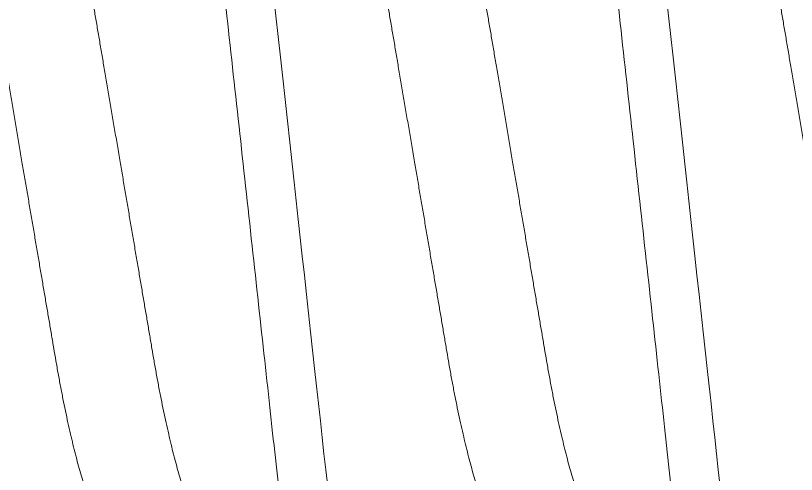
# Model space of a CAD drawing. Extents: x -82 to 113, y -82 to 93.
# Drawn here: x 25.7283 to 25.8526, y 71.1959 to 71.2689 of the extents above; entities that cross this region are included whole.
import ezdxf

# ---------------------------------------------------------------- set-up
doc = ezdxf.new("R2010")
doc.units = 0
doc.header["$MEASUREMENT"] = 0
doc.layers.get('0').update_dxf_attribs({"linetype": 'CONTINUOUS'})
doc.layers.add('Ballons', color=7, linetype='CONTINUOUS')

# ---------------------------------------------------------------- blocks, each defined once
blk = doc.blocks.new('erfdfasdf')
at = {"color": 7, "linetype": 'Continuous', "lineweight": 15, "flags": 128}
for points in [[(556.4128826627981, 29.93620052883002), (556.4131935781223, 29.93346711838761), (556.4134731196971, 29.93092816746629), (556.4137580857051, 29.92832926830999), (556.4140498780692, 29.92566815768387), (556.4143481760883, 29.92294760507268), (556.4146526682238, 29.92017066630161), (556.4149629787971, 29.91734065146618), (556.4152787138037, 29.91446112264149), (556.4155994700762, 29.91153587555645), (556.4159247894702, 29.90856894417519), (556.4162542138406, 29.90556456633627), (556.4165872667171, 29.9025271665722), (556.4169234258148, 29.89946135152801), (556.4172427710017, 29.89654896685562), (556.4175639670932, 29.89361962796566), (556.4178865651076, 29.89067750225691), (556.4182101069, 29.88772681725966), (556.4185341159999, 29.88477184288259), (556.4189089791626, 29.88135314445453), (556.4192831092936, 29.87794108797937), (556.4196557825244, 29.87454227217259), (556.4200262933123, 29.87116321099292), (556.4203939361142, 29.86781029155025), (556.4207580328762, 29.86448973544972), (556.4211179238696, 29.8612075592767), (556.4214435822906, 29.85823755374446)], [(556.4753576666245, 29.93620052883002), (556.4756685819488, 29.93346711838761), (556.4759481235235, 29.93092816746629), (556.4762330895315, 29.92832926830999), (556.4765248727329, 29.92566815768387), (556.4768231799147, 29.92294760507268), (556.4771276628874, 29.92017066630161), (556.4774379734606, 29.91734065146618), (556.4777537084672, 29.91446112264149), (556.4780744647398, 29.91153587555645), (556.4783997841337, 29.90856894417519), (556.4787292085041, 29.90556456633627), (556.4790622613807, 29.9025271665722), (556.4793984296413, 29.89946135152801), (556.4797177748281, 29.89654896685562), (556.4800389709196, 29.89361962796566), (556.480361559771, 29.89067750225691), (556.4806851015635, 29.88772681725966), (556.4810091198265, 29.88477184288259), (556.481383973826, 29.88135314445453), (556.48175811312, 29.87794108797937), (556.4821307863508, 29.87454227217259), (556.4825012971387, 29.87116321099292), (556.4828689307777, 29.86781029155025), (556.4832330275397, 29.86448973544972), (556.483592927696, 29.8612075592767), (556.4839185769541, 29.85823755374446)]]:
    blk.add_lwpolyline(points, dxfattribs=at)
at = {"color": 7, "linetype": 'Continuous', "lineweight": 15}
for points, knots in [([(556.410724743822, 29.97973384288259), (556.4118519300131, 29.97973384285379), (556.4131658446339, 29.97742268467498), (556.4159185857743, 29.96779613229141), (556.4173497346543, 29.96049075044364), (556.4193328614484, 29.94717408655153), (556.4199668632515, 29.94235861514118), (556.4211513865666, 29.93231509711453), (556.4217025368466, 29.92709737029892), (556.4235576769546, 29.9101784925143), (556.4249484833317, 29.89749433835464), (556.4277385042957, 29.87204934716357), (556.4291293106717, 29.85936519301445), (556.4309844507768, 29.84244631525604), (556.4315356010557, 29.83722858845035), (556.432720124373, 29.82718507043436), (556.4333541261768, 29.82236959903159), (556.4353372529731, 29.80905293516864), (556.4367684018534, 29.80174755334917), (556.4395211429924, 29.79212100102793), (556.4408350576115, 29.78980984288259), (556.4419622438002, 29.78980984288259)], [0, 0, 0, 0, 0.125, 0.125, 0.25, 0.25, 0.3125, 0.3125, 0.375, 0.375, 0.4999999999999999, 0.4999999999999999, 0.625, 0.625, 0.6875, 0.6875, 0.75, 0.75, 0.875, 0.875, 1, 1, 1, 1]), ([(556.4731997438562, 29.97973384288259), (556.4743269300494, 29.97973384280877), (556.4756408446713, 29.97742268458374), (556.4783935858101, 29.96779613212711), (556.4798247346877, 29.96049075025321), (556.4818078614769, 29.94717408634376), (556.482441863278, 29.94235861493108), (556.4836263865894, 29.93231509690569), (556.4841775368699, 29.92709737008647), (556.4860326769783, 29.91017849229763), (556.4874234833546, 29.89749433814558), (556.4902135043151, 29.87204934698667), (556.4916043106884, 29.85936519286164), (556.4934594507895, 29.84244631513997), (556.4940106010671, 29.83722858834619), (556.4951951243839, 29.82718507034809), (556.4958291261875, 29.82236959895485), (556.4978122529819, 29.80905293512012), (556.4992434018606, 29.80174755331874), (556.5019961429957, 29.79212100102185), (556.5033100576129, 29.78980984288259), (556.5044372438001, 29.78980984288259)], [0, 0, 0, 0, 0.125, 0.125, 0.25, 0.25, 0.3125, 0.3125, 0.375, 0.375, 0.4999999999999999, 0.4999999999999999, 0.6249999999999998, 0.6249999999999998, 0.6874999999999998, 0.6874999999999998, 0.7499999999999998, 0.7499999999999998, 0.8749999999999999, 0.8749999999999999, 1, 1, 1, 1]), ([(556.3833919337925, 29.94591825912747), (556.3835111570594, 29.94590911194656), (556.3837508304507, 29.94589072345639), (556.3841217230803, 29.94574106686328), (556.384502562151, 29.94549923861396), (556.3848934155042, 29.94515443627827), (556.3852932792565, 29.94470753693832), (556.3856935249216, 29.94416742007294), (556.3860928588532, 29.94354051336243), (556.3864900346731, 29.94283328352017), (556.3868920683708, 29.94203385936452), (556.3872980245641, 29.94114310825026), (556.387707037189, 29.94016234186368), (556.3881181193653, 29.93909329241184), (556.3885303287366, 29.93793813572377), (556.3889427081756, 29.936699461836), (556.3893542694553, 29.9353802306933), (556.3897616178721, 29.93399208119543), (556.3901638894382, 29.93254023699341), (556.3905602133627, 29.93103003435637), (556.3909521831438, 29.92945675246359), (556.3913491711872, 29.92778155959702), (556.3917499346758, 29.92600349690185), (556.392153010398, 29.92412249646575), (556.3925473324206, 29.92218984370077), (556.3929321044534, 29.92021158251767), (556.3933065826213, 29.91819379850366), (556.3936638004833, 29.91617863346871), (556.3940055800886, 29.91416175304742), (556.3943506688211, 29.91213789028816), (556.3947046640114, 29.91005840725791), (556.3950678896474, 29.90792552034826), (556.3954395699998, 29.90574280619999), (556.3958190888828, 29.90351420785013), (556.3962056796444, 29.90124396922069), (556.3965985782901, 29.89893664788239), (556.396996992691, 29.89659707075474), (556.3973976127407, 29.89424444345183), (556.3977995019461, 29.89188440530787), (556.3982016973051, 29.88952250576253), (556.398605725933, 29.8871498661516), (556.3990214657584, 29.88470853477423), (556.3994479519017, 29.88220400490649), (556.3998840684558, 29.87964295576801), (556.4003178857085, 29.87709541314874), (556.4007482783779, 29.87456798596876), (556.4011741458669, 29.8720671073228), (556.4015864918276, 29.86964560064575), (556.4019847090526, 29.86730718787437), (556.4023682997205, 29.86505451821029), (556.4027444959452, 29.86284537754793), (556.4031125950232, 29.86068387865075), (556.4034854888183, 29.85849330208438), (556.4038623353069, 29.85628379708048), (556.4042393706329, 29.85405649909034), (556.4046183166148, 29.85188154003973), (556.4050101321512, 29.84974944680711), (556.4054129964577, 29.84765964861332), (556.4058267024319, 29.84561932332223), (556.4062501495104, 29.84363548586658), (556.4066751793692, 29.84174718345727), (556.4071003294813, 29.83995678415843), (556.4075242012814, 29.83826576238693), (556.4079530248509, 29.83664909171947), (556.4083856754141, 29.83511177616163), (556.4088210603659, 29.83365849450808), (556.4092497021255, 29.83231951117761), (556.4096704459289, 29.83109256980243), (556.4100823009117, 29.82997450259089), (556.4104925679595, 29.82894393343686), (556.4109004194408, 29.82800097246908), (556.4113201364285, 29.82712159977047), (556.4116695421085, 29.82644863306932), (556.4118820420866, 29.82610418876544), (556.4119474703325, 29.82599813517048)], [0, 0, 0, 0, 0.01373319944496844, 0.02760771929589334, 0.04161421353782197, 0.05574270405909031, 0.06998258637875944, 0.08432267654489047, 0.09792471862434012, 0.1115952247172707, 0.1253236578157736, 0.1390991516458693, 0.1529106680122007, 0.1667469055004768, 0.1805965015233519, 0.1944479779131166, 0.2082898744230006, 0.2221107705108274, 0.2356535067991102, 0.2491545186144786, 0.2626034411273138, 0.2759901611049981, 0.2903650828773998, 0.3046441361500405, 0.3188159629160834, 0.3328697212933411, 0.3467951993361646, 0.3605828101758367, 0.3734962916220709, 0.3865174466372132, 0.39966009603647, 0.4129161295944836, 0.4262769807004715, 0.4397335754885812, 0.4532763874017592, 0.4668955106492486, 0.4805806527743107, 0.4943211727806971, 0.507859721278912, 0.5214306365980929, 0.5350232242703383, 0.5486266835912613, 0.5633164390966576, 0.5779925181427444, 0.5926413266296673, 0.6072494239231792, 0.6218035971820063, 0.6362909655622733, 0.6498781404095856, 0.6633846384663225, 0.676800721681028, 0.6901170604992805, 0.7033247857229883, 0.7179268537098444, 0.7323729338492955, 0.7468379484690367, 0.7614582672669751, 0.7762229008122505, 0.7911201025164715, 0.8061372843471544, 0.8212613077884193, 0.8357201792599145, 0.8502506229839994, 0.8648399054193314, 0.8794749073419619, 0.8941422986859234, 0.9088284797192154, 0.9226805551010793, 0.9365257455299695, 0.9503526166484637, 0.9641498309552474, 0.9779062018844699, 0.9931973712725988, 1, 1, 1, 1]), ([(556.445866928456, 29.94591825912747), (556.4459861556378, 29.94590911195579), (556.4462258368326, 29.94589072348932), (556.4465967254566, 29.94574106684504), (556.4469775690867, 29.94549923872861), (556.4473684077793, 29.94515443616123), (556.4477682715527, 29.94470753674185), (556.448168531853, 29.94416742031695), (556.4485678607792, 29.94354051326798), (556.4489650429414, 29.94283328393111), (556.4493670558332, 29.94203385857247), (556.4497730353495, 29.94114310909052), (556.4501820286378, 29.94016234144766), (556.4505931112229, 29.93909329192338), (556.4510053383755, 29.93793813672976), (556.4514176996984, 29.9366994612993), (556.4518292622344, 29.93538023020836), (556.4522366237004, 29.93399208169734), (556.4526388953942, 29.93254023754426), (556.4530352061429, 29.93103003382477), (556.4534271747101, 29.92945675175516), (556.4538241809632, 29.92778156100392), (556.4542249260784, 29.92600349615407), (556.4546280031622, 29.92412249585441), (556.4550223383096, 29.92218984434063), (556.4554071104127, 29.92021158316976), (556.4557815755356, 29.91819379789142), (556.4561387915813, 29.91617863261612), (556.4564805898923, 29.91416175463075), (556.4568256601985, 29.91213788944848), (556.4571796568644, 29.9100584065535), (556.4575428955242, 29.90792552108095), (556.4579145762414, 29.90574280703628), (556.4582940803152, 29.90351420688439), (556.4586806760226, 29.90124396949145), (556.4590735694863, 29.89893664682679), (556.4594720000727, 29.89659707183337), (556.4598726145833, 29.89424444312263), (556.46027450997, 29.89188440652896), (556.4606766858227, 29.88952250368965), (556.4610807328341, 29.88714986719085), (556.4614964720906, 29.88470853572121), (556.4619229405259, 29.8822040028419), (556.4623590761781, 29.87964295694689), (556.4627928886937, 29.87709541300372), (556.4632232816058, 29.87456798587485), (556.463649152823, 29.87206710832376), (556.4640614836173, 29.86964559969111), (556.4644597042545, 29.86730718796558), (556.4648432950846, 29.86505451830861), (556.4652194873831, 29.86284537662736), (556.4655876022015, 29.86068387957861), (556.4659604908687, 29.85849330183784), (556.4663373427221, 29.85628379795657), (556.4667143617836, 29.85405649824047), (556.4670933130357, 29.85188154026518), (556.4674851234231, 29.84974944598693), (556.4678880035073, 29.84765964939618), (556.4683017056473, 29.84561932324031), (556.4687251524325, 29.84363548576799), (556.469150187307, 29.84174718428606), (556.469575318111, 29.83995678278337), (556.4699992080989, 29.83826576306437), (556.4704280315242, 29.83664909231212), (556.4708606642781, 29.83511177498417), (556.4712960672304, 29.8336584951002), (556.4717247082995, 29.83231951162934), (556.4721454377669, 29.83109256932962), (556.472557296168, 29.82997450260902), (556.4729675631577, 29.82894393360287), (556.4733754114691, 29.82800097159435), (556.4737951420561, 29.82712160209437), (556.4741445017473, 29.82644872251374), (556.4743569423504, 29.8261043534292), (556.4744223183897, 29.82599837798717)], [0, 0, 0, 0, 0.01373327695111229, 0.02760786740764848, 0.04161443292678875, 0.05574298728917851, 0.0699829420737406, 0.08432311350393612, 0.09792522480239343, 0.1115958004627361, 0.1253242948935829, 0.1390998674095695, 0.1529114454351066, 0.16674775333418, 0.1805974285055404, 0.194448966711839, 0.2082909336613184, 0.2221119087184094, 0.2356547139239005, 0.2491557858935726, 0.26260477684621, 0.2759915733631801, 0.290366559960227, 0.3046456858970965, 0.3188175928862957, 0.3328714227812862, 0.3467969638562066, 0.3605846448592215, 0.3734981995986709, 0.3865194131716236, 0.3996621294520991, 0.4129182384488767, 0.426279157546483, 0.4397358125987885, 0.4532786934295597, 0.4668978859829805, 0.4805831062299242, 0.4943236961600143, 0.5078623135541264, 0.521433289301321, 0.5350259548027534, 0.548629483349896, 0.563319304938935, 0.5779954673256015, 0.5926443503583889, 0.6072525219905913, 0.6218067693136968, 0.6362942029681125, 0.6498814469587749, 0.6633880137483085, 0.6768041652357015, 0.6901205798700891, 0.7033283723061778, 0.7179305146010423, 0.7323766606405879, 0.7468417488708909, 0.7614621420697135, 0.7762268586999211, 0.7911241362140471, 0.8061413944651982, 0.8212654948706343, 0.8357244315022305, 0.8502549576671365, 0.8648443143454129, 0.8794793821325263, 0.8941468567634269, 0.9088331125327673, 0.9226852497336249, 0.9365305106188728, 0.9503574521005002, 0.9641547366194974, 0.9779111861152772, 0.9932024333181609, 1, 1, 1, 1]), ([(556.5083419231196, 29.94591825912747), (556.5084611503012, 29.94590911195578), (556.5087008314953, 29.94589072348928), (556.5090717201233, 29.94574106684519), (556.5094525637381, 29.94549923872804), (556.5098434024884, 29.94515443616341), (556.5102432660443, 29.94470753673363), (556.510643527149, 29.94416742034718), (556.511042853294, 29.9435405130339), (556.5114400462504, 29.94283328388416), (556.511842073115, 29.94203385918022), (556.5122480396892, 29.94114310916114), (556.5126570168429, 29.9401623405164), (556.5130681230773, 29.93909329303599), (556.5134803248629, 29.9379381355321), (556.5138927107221, 29.93669946247711), (556.5143042536721, 29.93538022963975), (556.5147116154568, 29.93399208107458), (556.5151139049706, 29.93254023879226), (556.5155101979313, 29.93103003319231), (556.5159021665564, 29.92945675107561), (556.5162991905945, 29.92778156239439), (556.5166999177795, 29.92600349544358), (556.5171029948972, 29.92412249511298), (556.5174973479005, 29.9221898458209), (556.5178821023928, 29.92021158244874), (556.5182565666806, 29.91819379705177), (556.5186138027597, 29.91617863435098), (556.5189555765604, 29.91416175277669), (556.5193006716163, 29.91213789130599), (556.5196546467654, 29.91005840546758), (556.5200178926502, 29.90792552143929), (556.5203895659672, 29.9057428058198), (556.5207690928037, 29.90351420917526), (556.521155658467, 29.90124396610505), (556.521548596503, 29.8989366510488), (556.5219469856678, 29.89659706936506), (556.5223476137314, 29.89424444386315), (556.5227494961007, 29.89188440406483), (556.5231517111413, 29.88952250784134), (556.5235557213374, 29.88714986511066), (556.5239714617489, 29.88470853382824), (556.524397965579, 29.88220400696878), (556.5248340631017, 29.87964295459725), (556.5252678848481, 29.87709541326378), (556.5256982781785, 29.874567986174), (556.5261241385858, 29.87206710590882), (556.5265365117434, 29.86964560404432), (556.5269346828949, 29.86730718355276), (556.5273183229195, 29.86505452245196), (556.527694473589, 29.86284537442736), (556.5280625986136, 29.86068387985854), (556.5284354870151, 29.85849330201236), (556.5288123286812, 29.85628379602677), (556.5291893897378, 29.85405650173908), (556.5295682914027, 29.85188153663204), (556.5299601514771, 29.84974944944249), (556.5303629894391, 29.84765964753758), (556.5307767021421, 29.84561932348253), (556.5312001487807, 29.84363548594798), (556.5316251736261, 29.84174718261772), (556.5320503437425, 29.83995678558986), (556.5324741945772, 29.83826576149224), (556.5329030286052, 29.83664909258006), (556.533335657661, 29.83511177486098), (556.5337710645973, 29.83365849532467), (556.5341996938247, 29.83231951033536), (556.5346204650203, 29.83109257147386), (556.535032276875, 29.82997450060677), (556.5354425829346, 29.82894393455754), (556.5358504284638, 29.82800097218267), (556.5362701301335, 29.8271216013721), (556.536619497096, 29.82644872255441), (556.5368319371752, 29.82610435343877), (556.5368973130533, 29.82599837798717)], [0, 0, 0, 0, 0.01373327695397501, 0.02760786741340338, 0.04161443293546335, 0.05574298730079823, 0.06998294208832867, 0.08432311352151342, 0.0979252248228061, 0.1115958089489047, 0.1253243119124643, 0.1390998758471124, 0.1529114452499271, 0.1667477618062371, 0.1805974283107764, 0.1944489751917746, 0.2082909334834861, 0.2221119085434582, 0.2356547223516744, 0.2491557857737789, 0.2626047767292198, 0.2759915816651983, 0.2903665599379768, 0.3046456858778228, 0.3188176009747491, 0.332871422898253, 0.3467969639760763, 0.3605846526621819, 0.3734981998261209, 0.386519421106927, 0.3996621295423931, 0.412918238541934, 0.4262791576423254, 0.4397358209120855, 0.4532786934309878, 0.4668979027940729, 0.4805831060840817, 0.494323696017036, 0.5078623134139701, 0.5214333064293726, 0.5350259546172466, 0.5486294831672249, 0.5633193221006946, 0.5779954671787194, 0.5926443502145604, 0.607252521849808, 0.6218067691759473, 0.6362942197338991, 0.6498814469949592, 0.6633880303327462, 0.6768041654882504, 0.6901205801254138, 0.7033283725642557, 0.717930514862164, 0.7323766761331256, 0.7468417490981836, 0.7614621578960769, 0.7762268586302407, 0.791124136147472, 0.8061413944017535, 0.8212654948103422, 0.8357244482835298, 0.8502549574570452, 0.8648443141383626, 0.8794793819285267, 0.8941468565624847, 0.9088331123348866, 0.9226852668836201, 0.9365305104428039, 0.9503574692143442, 0.9641547537362175, 0.9779111861106726, 0.993202433316744, 1, 1, 1, 1]), ([(556.4329294258762, 29.94355757231182), (556.4329359729126, 29.943547323622), (556.4330736442473, 29.9433318137761), (556.433346573365, 29.94282692138715), (556.4337482318995, 29.94203557281389), (556.4341543072132, 29.94114264780972), (556.434563273424, 29.94016246533965), (556.4349743680816, 29.93909325921394), (556.435386573725, 29.93793814459614), (556.4357989554893, 29.93669945956541), (556.4362105112889, 29.93538023063406), (556.4366178794803, 29.93399208228988), (556.437020131136, 29.93254023627243), (556.4374164615447, 29.93103003458199), (556.4378084248735, 29.92945675163407), (556.4382054328979, 29.92778156107173), (556.4386061761857, 29.92600349600247), (556.439009258642, 29.92412249673853), (556.4394035740756, 29.92218984278147), (556.4397883657728, 29.92021158406317), (556.4401628257856, 29.91819379775697), (556.4405200431847, 29.91617863264953), (556.4408618411541, 29.91416175462172), (556.4412069115583, 29.91213788945191), (556.4415609081686, 29.91005840654887), (556.4419241469532, 29.90792552109617), (556.4422958272227, 29.90574280697943), (556.4426753329785, 29.90351420709858), (556.443061922431, 29.90124396821506), (556.4434548396525, 29.89893664986804), (556.4438532344418, 29.89659706956604), (556.4442538606497, 29.89424444376674), (556.4446557447011, 29.89188440424953), (556.445057954933, 29.88952250669316), (556.4454619830697, 29.8871498670094), (556.4458777095903, 29.88470853388401), (556.4463041947146, 29.88220400384968), (556.4467403298179, 29.87964295784762), (556.4471741274001, 29.87709541191271), (556.4476045267057, 29.87456798635075), (556.4480303870246, 29.87206710605006), (556.4484427547357, 29.86964560285049), (556.4488409467095, 29.86730718561981), (556.4492245634423, 29.86505452044666), (556.4496007336054, 29.86284537540118), (556.4499688574002, 29.8606838805814), (556.4503417310175, 29.85849330109722), (556.4507185782276, 29.85628379629808), (556.4510956329236, 29.85405650078949), (556.4514745546041, 29.85188153824219), (556.4518663946374, 29.84974944850912), (556.4522692387841, 29.84765964776894), (556.4526829468192, 29.84561932275064), (556.4531064063233, 29.84363548643798), (556.4535314382682, 29.84174718423664), (556.4539565684807, 29.83995678267991), (556.4543804636227, 29.83826576386436), (556.4548092665625, 29.8366490908417), (556.4552419225556, 29.83511177666172), (556.4556773061751, 29.83365849308375), (556.4561059477339, 29.83231951625489), (556.4565266935452, 29.83109255208043), (556.4569385408768, 29.82997456854481), (556.4573488369304, 29.82894368655517), (556.4577566341488, 29.82800189210825), (556.4581765459793, 29.82711801735428), (556.4586071085103, 29.82630579028762), (556.459046643326, 29.82557943381251), (556.4594783703845, 29.82496843478923), (556.4599012788001, 29.82447256674988), (556.460314368797, 29.82409003759884), (556.4607165077432, 29.8238218436118), (556.4611077227398, 29.82365594284553), (556.461360149901, 29.82363556225641), (556.4614856862847, 29.82362542663771)], [0, 0, 0, 0, 0.0006825633484305836, 0.01435296847246612, 0.02808129164448669, 0.04185669231436206, 0.05566809804463004, 0.06950423333993673, 0.08335372707117772, 0.09720510115542003, 0.1110468954305377, 0.1248676980751345, 0.1384103257386132, 0.1519112378369531, 0.1653600610174858, 0.1787466905382079, 0.1931214978116338, 0.2074004456207151, 0.2215721677151621, 0.2356258302673664, 0.2495511976253631, 0.2633387066312171, 0.2762521002779669, 0.2892731514152087, 0.3024157037442635, 0.3156716473750806, 0.329032399799252, 0.3424888869838454, 0.356031598871264, 0.369650629932579, 0.3833356625009527, 0.3970760810213288, 0.4106145295252732, 0.4241853532438031, 0.4377778405226508, 0.4513811906989901, 0.4660708377074242, 0.4807468170133926, 0.4953955086797465, 0.510003498079415, 0.5245575638426759, 0.5390448336710328, 0.5526318997987171, 0.5661383063704242, 0.579554282328037, 0.5928705308441694, 0.6060781505930681, 0.6206801107306127, 0.6351260917870595, 0.6495909919356255, 0.6642112105472788, 0.6789757270931777, 0.693872818768261, 0.7088898978970746, 0.7240138096339208, 0.7384725658946447, 0.7530029107956205, 0.7675920769147249, 0.7822269707447972, 0.7968942537569759, 0.8115803263197063, 0.8254322993916238, 0.8392773875614191, 0.8531041651994365, 0.8669012776014718, 0.8806575469276107, 0.8959485948785485, 0.9111602276938515, 0.9262780349527604, 0.9412882354517531, 0.9561776313648779, 0.9709337360874977, 0.9855448453153358, 1, 1, 1, 1]), ([(556.4954045030057, 29.94355744403131), (556.4954110257062, 29.94354723783477), (556.4955487340037, 29.94333176297774), (556.4958215333137, 29.94282692041449), (556.4962232513968, 29.94203557373442), (556.496629291547, 29.94114264684842), (556.4970382853737, 29.94016246631529), (556.4974493579962, 29.93909325863315), (556.4978615704981, 29.93793814476408), (556.4982739466393, 29.93669945897582), (556.4986855183962, 29.93538023123106), (556.4990928823505, 29.93399208220121), (556.4994951354876, 29.93254023632773), (556.4998914642196, 29.93103003444885), (556.500283432677, 29.92945675243692), (556.5006804211594, 29.92778155961281), (556.5010811842004, 29.92600349686476), (556.5014842612513, 29.92412249659578), (556.5018785785427, 29.92218984286037), (556.5022633682568, 29.9202115838908), (556.5026378342144, 29.91819379873101), (556.5029950302281, 29.91617863088141), (556.5033368530449, 29.91416175648426), (556.503681898618, 29.91213788759308), (556.5040359167381, 29.91005840763147), (556.5043991484089, 29.9079255207527), (556.5047708356348, 29.90574280813915), (556.5051503203086, 29.90351420502184), (556.5055369335515, 29.90124397032519), (556.5059298299553, 29.89893664868683), (556.506328230382, 29.89659706976878), (556.5067288546853, 29.89424444366379), (556.5071307405989, 29.89188440445828), (556.5075329453505, 29.88952250545486), (556.5079369939397, 29.88714986924509), (556.5083526971067, 29.88470853162796), (556.5087792022761, 29.88220400500517), (556.5092153349874, 29.87964295859067), (556.5096491215612, 29.87709541130347), (556.5100795136251, 29.87456798408152), (556.5105054138934, 29.87206711029132), (556.5109177372974, 29.86964559944684), (556.5113159596867, 29.86730718801302), (556.5116995505884, 29.86505451835482), (556.5120757409187, 29.86284537639795), (556.5124438633055, 29.86068388129819), (556.5128167221867, 29.85849330018388), (556.5131935749276, 29.85628379656899), (556.5135706232629, 29.85405649983966), (556.5139495649728, 29.85188153985361), (556.5143413849103, 29.84974944757086), (556.5147442354495, 29.84765964801888), (556.5151579380297, 29.84561932194848), (556.5155814133723, 29.84363548719328), (556.5160064415518, 29.84174718416359), (556.5164315713869, 29.83995678258918), (556.5168554716303, 29.83826576463648), (556.5172842540829, 29.83664908947051), (556.5177169333745, 29.83511177796879), (556.5181522974251, 29.83365849245353), (556.518580940343, 29.83231951582451), (556.5190016994301, 29.8310925525067), (556.5194135468179, 29.82997456892532), (556.5198238296696, 29.82894368619424), (556.5202316258703, 29.82800189175381), (556.5206515554219, 29.82711801802125), (556.521082101285, 29.82630578999339), (556.5215216309055, 29.82557943332465), (556.5219533958384, 29.82496843562136), (556.5223762655019, 29.82447256633631), (556.5227893656055, 29.82409003767101), (556.5231915018429, 29.82382184359283), (556.523582717542, 29.82365594285019), (556.5238351446105, 29.82363556225796), (556.5239606809483, 29.82362542663771)], [0, 0, 0, 0, 0.0006797099675571348, 0.01435014577119727, 0.02807851678106216, 0.0418539483096815, 0.05566540221161993, 0.06950156846961689, 0.08335110185587878, 0.097202515600526, 0.1110443581693762, 0.1248652003868432, 0.1384078668266984, 0.1519088175819714, 0.1653576792702917, 0.1787443387047805, 0.1931191954647144, 0.2073981841584651, 0.221569946830564, 0.2356236496223824, 0.2495490568526477, 0.2633365976560892, 0.276250035855872, 0.2892711165712045, 0.3024137143789788, 0.3156696959653149, 0.3290304866451025, 0.3424870041450506, 0.3560297631238908, 0.3696488247771103, 0.3833338965296061, 0.3970743543926899, 0.4106128416610447, 0.4241837042366844, 0.4377762390928788, 0.4513796195487375, 0.4660693172884785, 0.4807453386159298, 0.49539406359975, 0.5100020948262272, 0.5245562193083897, 0.5390435137175472, 0.5526306271150804, 0.5661370640869096, 0.5795530866256204, 0.5928693732699418, 0.6060770229122051, 0.6206790248592948, 0.6351250472786746, 0.6495899964784914, 0.6642102491541217, 0.6789748079750109, 0.6938719423046845, 0.7088890726452719, 0.7240130276861585, 0.7384718253463944, 0.7530022118518608, 0.7675914111826819, 0.7822263555278144, 0.7968936718903276, 0.8115797865034409, 0.8254318079099828, 0.8392769357221846, 0.853103744306842, 0.8669008962139155, 0.8806572134902556, 0.8959482967256871, 0.9111599730962009, 0.9262778402784728, 0.9412880673433521, 0.956177505889032, 0.9709336528625567, 0.9855448039261365, 1, 1, 1, 1])]:
    blk.add_open_spline(points, degree=3, knots=knots, dxfattribs=at)

msp = doc.modelspace()

# ---------------------------------------------------------------- block references
at = {"layer": 'Ballons', "color": 7, "rotation": 179.9999997890521}
msp.add_blockref('erfdfasdf', (582.2533497655676, 101.1301205045658), dxfattribs=at)

doc.saveas('drawing.dxf')
